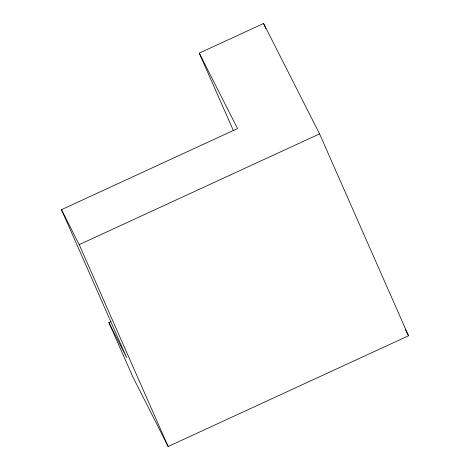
<?xml version="1.0" encoding="UTF-8"?>
<svg xmlns="http://www.w3.org/2000/svg" width="470" height="470" viewBox="0 0 470 470"><rect width="100%" height="100%" fill="white"/><g stroke="black" fill="none" stroke-linecap="round" stroke-linejoin="round"><path stroke-width="0.7" d="M233.431 130.666L199.262 53.128L263.576 23.5L319.577 133.885L408.53 335.768L168.154 446.5L132.687 376.593L108.887 322.579L110.879 321.662M108.887 322.579L126.624 357.535L61.47 209.667L237.532 128.557L199.262 53.128M61.47 209.667L79.201 244.623L319.577 133.885M405.216 329.235L408.53 335.768M263.576 23.5L265.938 28.864M79.201 244.623L168.154 446.5"/></g></svg>
